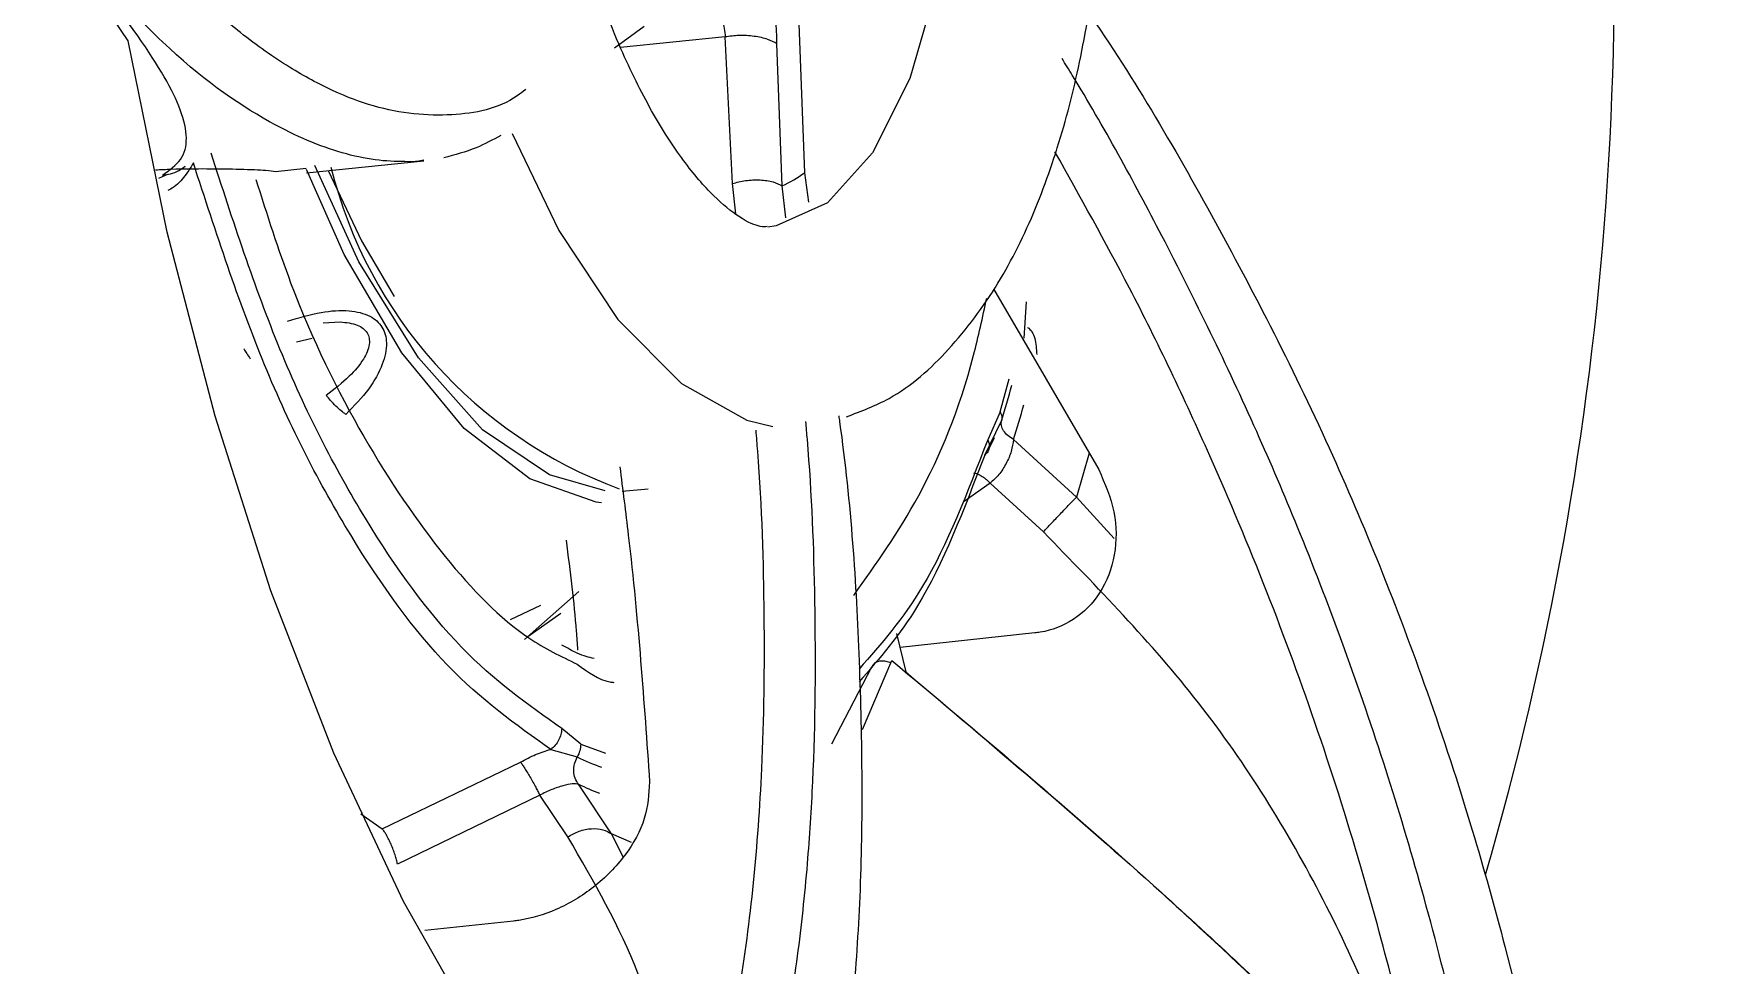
# Model space of a CAD drawing. Header units: inches. Extents: x -1 to 81, y -22 to 129.
# Drawn here: x 8.635 to 9.466, y 15.421 to 15.882 of the extents above; entities that cross this region are included whole.
import ezdxf

# ---------------------------------------------------------------- set-up
doc = ezdxf.new("R2010")
doc.units = ezdxf.units.IN
doc.header["$MEASUREMENT"] = 0
doc.layers.add('1', color=4, linetype='Continuous')

# ---------------------------------------------------------------- blocks, each defined once
blk = doc.blocks.new('2026 PACE')
at = {"color": 8, "linetype": 'Continuous', "lineweight": 25}
for p, q in [((9.4767, 15.8805), (9.42491, 15.87527)), ((9.48188, 15.79297), (9.48024, 15.80798)), ((9.50669, 15.79112), (9.50491, 15.80686)), ((9.2648, 15.72977), (9.27253, 15.73146)), ((9.61262, 15.6951), (9.61705, 15.7114)), ((9.65667, 15.67467), (9.65038, 15.65297)), ((9.60765, 15.65987), (9.59483, 15.65083)), ((9.43855, 15.65689), (9.42575, 15.65569)), ((9.66896, 15.63245), (9.65038, 15.65297)), ((9.56134, 15.58554), (9.56597, 15.56647)), ((9.54459, 15.538), (9.55914, 15.57208)), ((9.40528, 15.53078), (9.41753, 15.52623)), ((9.29649, 15.49631), (9.30706, 15.48892)), ((9.4262, 15.47499), (9.42055, 15.48634)), ((9.43041, 15.48215), (9.42055, 15.48634))]:
    blk.add_line(p, q, dxfattribs=at)
at = {"color": 8, "linetype": 'Continuous', "lineweight": 25, "flags": 128}
for points in [[(9.59148, 16.02089), (9.5895, 15.96127), (9.58155, 15.90668), (9.56802, 15.85988), (9.5496, 15.82321), (9.52721, 15.79851), (9.50197, 15.78701), (9.4977, 15.78644)], [(9.37141, 15.83279), (9.39451, 15.78477), (9.42367, 15.74072), (9.45503, 15.70906), (9.48739, 15.691), (9.50018, 15.68778)], [(9.41732, 15.65611), (9.38985, 15.66391), (9.35677, 15.68619), (9.32497, 15.72177), (9.29561, 15.76936), (9.27379, 15.81694)], [(9.41545, 15.65009), (9.41289, 15.65042), (9.38011, 15.662), (9.3477, 15.68693), (9.31675, 15.72435), (9.28832, 15.77299), (9.26962, 15.81491)]]:
    blk.add_lwpolyline(points, dxfattribs=at)
at = {"color": 8, "linetype": 'Continuous', "lineweight": 25}
for centre, radius, start, end in [((9.02647, 15.87189), 0.61419, 342.83989, 344.54459), ((9.01737, 15.8673), 0.62997, 342.84105, 344.46905), ((9.46272, 15.64721), 0.13631, 244.26714, 249.7767), ((9.4656, 15.63857), 0.14163, 244.29434, 248.87919)]:
    blk.add_arc(centre, radius, start, end, dxfattribs=at)
for points, knots in [([(9.37804, 15.85452), (9.37666, 15.85344), (9.36598, 15.84514), (9.34174, 15.84041), (9.31051, 15.84289), (9.28283, 15.85335), (9.26091, 15.86513), (9.23861, 15.88081), (9.21365, 15.9022), (9.1892, 15.92682), (9.17146, 15.94815), (9.16393, 15.9572)], [0, 0, 0, 0, 0.028481, 0.220014, 0.417808, 0.510683, 0.606377, 0.70895, 0.793606, 0.912397, 1, 1, 1, 1]), ([(9.32014, 15.81879), (9.31536, 15.81886), (9.30552, 15.81902), (9.28954, 15.82226), (9.2725, 15.82794), (9.24423, 15.8414), (9.20186, 15.87063), (9.16311, 15.91503), (9.14329, 15.93774)], [0, 0, 0, 0, 0.0982801, 0.2024708, 0.3068193, 0.411526, 0.6988733, 1, 1, 1, 1]), ([(9.86649, 15.23951), (9.86305, 15.2625), (9.85507, 15.3158), (9.83927, 15.39041), (9.82083, 15.46151), (9.80231, 15.52256), (9.78217, 15.58109), (9.76108, 15.63552), (9.73221, 15.70308), (9.69546, 15.77815), (9.66238, 15.83891), (9.64495, 15.86706), (9.64327, 15.86978)], [0, 0, 0, 0, 0.101476, 0.235233, 0.331877, 0.422404, 0.515355, 0.605274, 0.682257, 0.84497, 0.985015, 1, 1, 1, 1]), ([(9.21375, 15.81817), (9.21224, 15.8157), (9.20925, 15.81078), (9.20457, 15.80623), (9.20153, 15.80473), (9.20111, 15.80453)], [0, 0, 0, 0, 0.466067, 0.926839, 1, 1, 1, 1]), ([(9.8408, 15.23672), (9.8346, 15.27587), (9.82238, 15.35302), (9.79677, 15.45325), (9.77038, 15.53715), (9.74491, 15.60654), (9.71406, 15.67992), (9.67943, 15.75285), (9.65223, 15.8014), (9.63976, 15.82368)], [0, 0, 0, 0, 0.186991, 0.368362, 0.487307, 0.605244, 0.722551, 0.872718, 1, 1, 1, 1]), ([(9.54025, 15.60433), (9.55129, 15.61981), (9.574, 15.65167), (9.59575, 15.70401), (9.60395, 15.74179), (9.60602, 15.75134)], [0, 0, 0, 0, 0.413935, 0.851968, 1, 1, 1, 1]), ([(9.28636, 15.7396), (9.28933, 15.73929), (9.29358, 15.73883), (9.29775, 15.73647), (9.29978, 15.73427), (9.30081, 15.73155), (9.30083, 15.72713), (9.29786, 15.7204), (9.29047, 15.71171), (9.2834, 15.70629), (9.27944, 15.70325)], [0, 0, 0, 0, 0.1521039, 0.2173036, 0.2786825, 0.3400356, 0.4052397, 0.5574073, 0.7514682, 1, 1, 1, 1]), ([(9.62618, 15.73683), (9.62619, 15.73683), (9.62791, 15.73586), (9.63019, 15.73178), (9.63055, 15.72621), (9.63072, 15.72342)], [0, 0, 0, 0, 0.003828, 0.502655, 1, 1, 1, 1]), ([(9.2386, 15.72632), (9.23866, 15.72623), (9.23932, 15.72534), (9.24067, 15.72318), (9.24189, 15.72124)], [0, 0, 0, 0, 0.103427, 1, 1, 1, 1]), ([(9.42261, 15.22249), (9.43289, 15.24267), (9.45315, 15.28242), (9.47206, 15.34705), (9.48408, 15.40732), (9.49115, 15.46166), (9.49571, 15.52364), (9.49653, 15.59488), (9.49485, 15.65123), (9.49222, 15.68258), (9.49193, 15.68605)], [0, 0, 0, 0, 0.178529, 0.351694, 0.465257, 0.577857, 0.689856, 0.833228, 0.981547, 1, 1, 1, 1]), ([(9.44599, 15.20848), (9.45219, 15.22011), (9.46656, 15.24707), (9.48316, 15.29111), (9.4964, 15.33747), (9.50569, 15.38073), (9.51276, 15.42511), (9.51748, 15.46924), (9.52125, 15.52718), (9.52174, 15.59694), (9.51951, 15.65707), (9.51681, 15.68738), (9.51655, 15.69031)], [0, 0, 0, 0, 0.101476, 0.235233, 0.331877, 0.422404, 0.515355, 0.605274, 0.682257, 0.84497, 0.985015, 1, 1, 1, 1]), ([(9.60649, 15.68132), (9.59647, 15.65523), (9.57852, 15.60852), (9.55382, 15.58035), (9.54291, 15.5679)], [0, 0, 0, 0, 0.5584646, 1, 1, 1, 1]), ([(9.59941, 15.66497), (9.60013, 15.6648), (9.60154, 15.66446), (9.60377, 15.66324), (9.60585, 15.66171), (9.60707, 15.66046), (9.60765, 15.65987)], [0, 0, 0, 0, 0.269283, 0.529904, 0.774979, 1, 1, 1, 1]), ([(9.40352, 15.57031), (9.4089, 15.56641), (9.41496, 15.56202), (9.42095, 15.56137), (9.42161, 15.5613)], [0, 0, 0, 0, 0.889258, 1, 1, 1, 1])]:
    blk.add_open_spline(points, degree=3, knots=knots, dxfattribs=at)
at = {"layer": '1', "color": 4, "linetype": 'Continuous', "lineweight": 25}
for p, q in [((9.51037, 15.95625), (9.51586, 15.81337)), ((9.18141, 15.8786), (9.13517, 15.94775)), ((9.43659, 15.88562), (9.422, 15.87498)), ((9.48024, 15.80798), (9.4767, 15.8805)), ((9.50491, 15.80686), (9.50225, 15.87712)), ((9.20931, 15.81634), (9.20975, 15.81654)), ((9.26973, 15.81332), (9.32767, 15.81917)), ((9.19664, 15.81059), (9.20109, 15.81261)), ((9.25436, 15.81399), (9.2695, 15.81559)), ((9.51586, 15.81337), (9.51791, 15.79887)), ((9.60943, 15.75588), (9.66141, 15.66652)), ((9.62446, 15.73161), (9.6256, 15.74948)), ((9.27796, 15.73908), (9.28636, 15.7396)), ((9.61262, 15.6951), (9.60649, 15.68132)), ((9.60503, 15.67373), (9.61332, 15.69067)), ((9.60711, 15.67665), (9.60977, 15.6824)), ((9.65038, 15.65297), (9.61929, 15.68145)), ((9.63401, 15.63569), (9.60765, 15.65987)), ((9.40431, 15.60623), (9.37747, 15.58252)), ((9.38538, 15.59936), (9.37042, 15.59222)), ((9.3791, 15.58396), (9.39538, 15.59551)), ((9.62974, 15.58577), (9.56313, 15.57863)), ((9.52941, 15.53088), (9.54917, 15.56894)), ((9.40528, 15.53078), (9.39586, 15.53845)), ((9.39043, 15.52817), (9.40354, 15.52441)), ((9.30706, 15.48892), (9.37547, 15.52192)), ((9.42055, 15.48634), (9.40416, 15.51095)), ((9.38499, 15.50555), (9.31469, 15.47136)), ((9.39891, 15.48496), (9.38499, 15.50555)), ((9.37194, 15.44327), (9.32817, 15.43864))]:
    blk.add_line(p, q, dxfattribs=at)
at = {"layer": '1', "color": 4, "linetype": 'Continuous', "lineweight": 25, "flags": 128}
for points in [[(9.43521, 15.28339), (9.39406, 15.33071), (9.35467, 15.38748), (9.31756, 15.45297), (9.28319, 15.52635), (9.25202, 15.60666), (9.22444, 15.69289), (9.2008, 15.78392), (9.18141, 15.8786)], [(9.43521, 15.28339), (9.39406, 15.33071), (9.35467, 15.38748), (9.31756, 15.45297), (9.28319, 15.52635), (9.25202, 15.60666), (9.22444, 15.69289), (9.2008, 15.78392), (9.18141, 15.8786)], [(9.28035, 15.81439), (9.29693, 15.77965), (9.31299, 15.75206)]]:
    blk.add_lwpolyline(points, dxfattribs=at)
at = {"layer": '1', "color": 4, "linetype": 'Continuous', "lineweight": 25}
for centre, radius, start, end in [((8.31221, 15.91378), 1.60417, 343.79879, 7.97647), ((9.50307, 15.87103), 0.22801, 193.93929, 249.76033), ((9.47969, 15.86179), 0.06044, 294.66405, 306.75905)]:
    blk.add_arc(centre, radius, start, end, dxfattribs=at)
for points, knots in [([(9.53665, 15.69268), (9.54386, 15.69539), (9.56292, 15.70255), (9.58821, 15.72543), (9.61202, 15.75705), (9.63052, 15.79439), (9.64449, 15.83497), (9.65506, 15.88022), (9.66154, 15.92623), (9.66452, 15.97047), (9.66504, 16.01292), (9.66358, 16.04954), (9.66138, 16.07336), (9.66067, 16.08111)], [0, 0, 0, 0, 0.066657, 0.176272, 0.289155, 0.396537, 0.498619, 0.597279, 0.707202, 0.789884, 0.863283, 0.955469, 1, 1, 1, 1]), ([(9.4975, 15.78672), (9.49657, 15.78657), (9.49443, 15.78622), (9.48527, 15.78973), (9.47111, 15.80105), (9.45603, 15.81848), (9.44018, 15.84309), (9.42403, 15.87558), (9.40999, 15.91256), (9.39912, 15.94992), (9.39104, 15.98519), (9.38504, 16.01897), (9.38236, 16.0424), (9.38117, 16.05288)], [0, 0, 0, 0, 0.090199, 0.207954, 0.297025, 0.390307, 0.485538, 0.581286, 0.693098, 0.77878, 0.849487, 0.932735, 1, 1, 1, 1]), ([(9.68593, 14.66758), (9.68409, 14.66723), (9.66462, 14.66351), (9.62848, 14.66745), (9.57737, 14.68001), (9.52775, 14.70295), (9.47825, 14.73515), (9.42892, 14.77686), (9.38003, 14.82788), (9.33198, 14.88802), (9.28519, 14.95692), (9.2401, 15.03412), (9.19715, 15.11899), (9.15678, 15.21077), (9.11939, 15.30852), (9.0854, 15.41098), (9.05527, 15.51631), (9.0297, 15.62076), (9.00956, 15.71744), (8.99425, 15.80378), (8.97952, 15.8994), (8.97184, 15.968), (8.96702, 16.01104)], [0, 0, 0, 0, 0.006676, 0.070703, 0.127427, 0.182343, 0.236294, 0.289858, 0.343345, 0.396872, 0.450518, 0.504282, 0.558121, 0.611956, 0.665663, 0.719038, 0.771694, 0.822747, 0.869454, 0.907378, 0.941902, 1, 1, 1, 1]), ([(9.19845, 15.81222), (9.20184, 15.81462), (9.20864, 15.81943), (9.2112, 15.83), (9.20728, 15.84797), (9.18902, 15.87916), (9.15889, 15.91758), (9.14308, 15.93773)], [0, 0, 0, 0, 0.140662, 0.282559, 0.426893, 0.699296, 1, 1, 1, 1]), ([(9.50225, 15.87712), (9.50222, 15.87964), (9.50218, 15.88463), (9.5011, 15.89319), (9.49915, 15.90237), (9.49609, 15.91167), (9.4935, 15.91645), (9.4922, 15.91883)], [0, 0, 0, 0, 0.173873, 0.344246, 0.554566, 0.777064, 1, 1, 1, 1]), ([(9.47031, 15.902), (9.471, 15.90074), (9.47236, 15.89822), (9.47412, 15.8934), (9.47545, 15.88881), (9.47633, 15.88443), (9.47657, 15.88189), (9.4767, 15.8805)], [0, 0, 0, 0, 0.223751, 0.44557, 0.65963, 0.814104, 1, 1, 1, 1]), ([(9.64834, 15.90369), (9.6486, 15.90334), (9.67276, 15.87015), (9.71668, 15.79561), (9.76626, 15.69975), (9.80094, 15.61838), (9.82474, 15.55536), (9.84528, 15.49244), (9.86471, 15.42302), (9.88048, 15.35581), (9.88906, 15.30756), (9.8927, 15.28708)], [0, 0, 0, 0, 0.0021066, 0.1988389, 0.4020029, 0.4973998, 0.5956914, 0.7010488, 0.7880025, 0.9100193, 1, 1, 1, 1]), ([(9.50225, 15.87712), (9.50085, 15.87789), (9.49796, 15.8795), (9.49117, 15.88095), (9.48359, 15.88141), (9.47894, 15.8808), (9.4767, 15.8805)], [0, 0, 0, 0, 0.241066, 0.5, 0.758934, 1, 1, 1, 1]), ([(9.36575, 15.83181), (9.36175, 15.82963), (9.35284, 15.82474), (9.34302, 15.82215), (9.33759, 15.82072)], [0, 0, 0, 0, 0.447601, 1, 1, 1, 1]), ([(9.19845, 15.81222), (9.19979, 15.81236), (9.20257, 15.81266), (9.20644, 15.81412), (9.20861, 15.81579), (9.20963, 15.81656)], [0, 0, 0, 0, 0.32898, 0.685441, 1, 1, 1, 1]), ([(9.39043, 15.52817), (9.37323, 15.5404), (9.33883, 15.56486), (9.29073, 15.63132), (9.24731, 15.71508), (9.22494, 15.78381), (9.21375, 15.81817)], [0, 0, 0, 0, 0.2499999, 0.4999999, 0.7499999, 1, 1, 1, 1]), ([(9.39586, 15.53845), (9.37918, 15.55029), (9.34542, 15.57424), (9.29798, 15.63962), (9.25524, 15.72227), (9.23329, 15.78974), (9.22245, 15.82308)], [0, 0, 0, 0, 0.24704, 0.5, 0.75296, 1, 1, 1, 1]), ([(9.32763, 15.81953), (9.32549, 15.8191), (9.32308, 15.81862), (9.32043, 15.81877), (9.32014, 15.81879)], [0, 0, 0, 0, 0.889698, 1, 1, 1, 1]), ([(9.19505, 15.81481), (9.19764, 15.81493), (9.2066, 15.81533), (9.22156, 15.8154), (9.23805, 15.81517), (9.24951, 15.81465), (9.25294, 15.81418), (9.25436, 15.81399)], [0, 0, 0, 0, 0.088748, 0.307205, 0.548412, 0.81403, 1, 1, 1, 1]), ([(9.2446, 15.81005), (9.25014, 15.79265), (9.2653, 15.74507), (9.2972, 15.68085), (9.33712, 15.62191), (9.37327, 15.58479), (9.3955, 15.57415), (9.40352, 15.57031)], [0, 0, 0, 0, 0.143167, 0.391518, 0.634708, 0.868191, 1, 1, 1, 1]), ([(9.48024, 15.80798), (9.48239, 15.80855), (9.48683, 15.80971), (9.49402, 15.80996), (9.50054, 15.80905), (9.50349, 15.80758), (9.50491, 15.80686)], [0, 0, 0, 0, 0.244401, 0.503417, 0.760556, 1, 1, 1, 1]), ([(9.85212, 14.46179), (9.86365, 14.47752), (9.90078, 14.52816), (9.95491, 14.62084), (10.01565, 14.7407), (10.06913, 14.87058), (10.11548, 15.01007), (10.15377, 15.15812), (10.1833, 15.31222), (10.20417, 15.46947), (10.21578, 15.62783), (10.22029, 15.74265), (10.21877, 15.80466), (10.21855, 15.81353)], [0, 0, 0, 0, 0.041895, 0.134863, 0.231586, 0.332739, 0.438425, 0.547699, 0.65837, 0.768103, 0.876069, 0.982259, 1, 1, 1, 1]), ([(9.26033, 15.74002), (9.26589, 15.74166), (9.27619, 15.74472), (9.2903, 15.74569), (9.29954, 15.74355), (9.30455, 15.74017), (9.30714, 15.7371), (9.30876, 15.73341), (9.30961, 15.72736), (9.30753, 15.71797), (9.30055, 15.70563), (9.29314, 15.69795), (9.28916, 15.69382)], [0, 0, 0, 0, 0.15685, 0.290382, 0.403907, 0.452535, 0.500199, 0.547728, 0.596592, 0.709988, 0.84423, 1, 1, 1, 1]), ([(9.28916, 15.69382), (9.2884, 15.69437), (9.28684, 15.69549), (9.28418, 15.69793), (9.28157, 15.70061), (9.28013, 15.70239), (9.27944, 15.70325)], [0, 0, 0, 0, 0.247707, 0.505214, 0.759919, 1, 1, 1, 1]), ([(9.53285, 15.69308), (9.53298, 15.69211), (9.5389, 15.65039), (9.54402, 15.56988), (9.54498, 15.47452), (9.54005, 15.40244), (9.53385, 15.35037), (9.52517, 15.30244), (9.51312, 15.25374), (9.49913, 15.21062), (9.48701, 15.1834), (9.48186, 15.17184)], [0, 0, 0, 0, 0.004653, 0.200884, 0.403529, 0.498682, 0.596723, 0.701812, 0.788544, 0.910249, 1, 1, 1, 1]), ([(9.61929, 15.68145), (9.61827, 15.68207), (9.61623, 15.68332), (9.61416, 15.68574), (9.61301, 15.68829), (9.61322, 15.68988), (9.61332, 15.69067)], [0, 0, 0, 0, 0.249997, 0.499998, 0.749999, 1, 1, 1, 1]), ([(9.61929, 15.68145), (9.61899, 15.67952), (9.61839, 15.6757), (9.61581, 15.66954), (9.61213, 15.66377), (9.60914, 15.66117), (9.60765, 15.65987)], [0, 0, 0, 0, 0.257796, 0.509274, 0.755229, 1, 1, 1, 1]), ([(9.42457, 15.66796), (9.42603, 15.65663), (9.43308, 15.60168), (9.43655, 15.55172), (9.43931, 15.51205)], [0, 0, 0, 0, 0.206099, 1, 1, 1, 1]), ([(9.60503, 15.67373), (9.59471, 15.64678), (9.57713, 15.60083), (9.55293, 15.57308), (9.54293, 15.56161)], [0, 0, 0, 0, 0.586714, 1, 1, 1, 1]), ([(9.66141, 15.66652), (9.66439, 15.6596), (9.67036, 15.64576), (9.67022, 15.62403), (9.66316, 15.60509), (9.64988, 15.59163), (9.63747, 15.58674), (9.63066, 15.58588), (9.62974, 15.58577)], [0, 0, 0, 0, 0.203409, 0.40682, 0.608577, 0.798647, 0.972959, 1, 1, 1, 1]), ([(9.63401, 15.63569), (9.63529, 15.63706), (9.63792, 15.63988), (9.64246, 15.64469), (9.64688, 15.64934), (9.64923, 15.65178), (9.65038, 15.65297)], [0, 0, 0, 0, 0.243211, 0.5, 0.756789, 1, 1, 1, 1]), ([(9.8406, 15.23668), (9.8336, 15.27445), (9.8197, 15.3494), (9.7747, 15.45566), (9.71424, 15.55354), (9.66065, 15.60841), (9.63401, 15.63569)], [0, 0, 0, 0, 0.251395, 0.498927, 0.750938, 1, 1, 1, 1]), ([(9.40389, 15.57732), (9.40368, 15.58041), (9.40253, 15.59724), (9.40013, 15.6162), (9.39817, 15.63168)], [0, 0, 0, 0, 0.183898, 1, 1, 1, 1]), ([(9.41187, 15.57309), (9.40932, 15.57369), (9.40501, 15.57471), (9.39852, 15.57831), (9.39587, 15.57978)], [0, 0, 0, 0, 0.59072, 1, 1, 1, 1]), ([(9.5587, 15.57083), (9.55848, 15.57093), (9.55747, 15.57137), (9.55565, 15.57178), (9.55339, 15.57192), (9.55148, 15.57144), (9.54997, 15.57046), (9.54944, 15.56946), (9.54917, 15.56894)], [0, 0, 0, 0, 0.055643, 0.258031, 0.449325, 0.632788, 0.812569, 1, 1, 1, 1]), ([(9.55914, 15.57208), (9.60147, 15.53659), (9.68643, 15.46535), (9.76463, 15.38964), (9.80387, 15.35164)], [0, 0, 0, 0, 0.498181, 1, 1, 1, 1]), ([(9.56597, 15.56647), (9.6086, 15.53044), (9.66478, 15.48295), (9.74338, 15.41069), (9.77985, 15.37509), (9.80387, 15.35164)], [0, 0, 0, 0, 0.517819, 0.682451, 1, 1, 1, 1]), ([(9.37547, 15.52192), (9.37797, 15.52324), (9.38296, 15.52589), (9.38794, 15.52741), (9.39043, 15.52817)], [0, 0, 0, 0, 0.500404, 1, 1, 1, 1]), ([(9.37547, 15.52192), (9.37573, 15.52158), (9.37626, 15.52085), (9.37736, 15.51918), (9.37869, 15.51705), (9.38016, 15.51457), (9.38165, 15.51196), (9.383, 15.50948), (9.38414, 15.50729), (9.38472, 15.50611), (9.38499, 15.50555)], [0, 0, 0, 0, 0.112967, 0.235843, 0.366302, 0.500847, 0.63526, 0.76535, 0.88768, 1, 1, 1, 1]), ([(9.40416, 15.51095), (9.40354, 15.51189), (9.40229, 15.51376), (9.40165, 15.51731), (9.40195, 15.52102), (9.40301, 15.52328), (9.40354, 15.52441)], [0, 0, 0, 0, 0.2499972, 0.4999981, 0.7499991, 1, 1, 1, 1]), ([(9.43931, 15.51205), (9.43894, 15.50605), (9.4382, 15.49404), (9.42805, 15.47557), (9.41263, 15.45968), (9.39382, 15.44841), (9.37976, 15.44421), (9.37286, 15.44338), (9.37194, 15.44327)], [0, 0, 0, 0, 0.203409, 0.40682, 0.608577, 0.798647, 0.972959, 1, 1, 1, 1]), ([(9.40416, 15.51095), (9.40324, 15.51107), (9.4014, 15.5113), (9.39672, 15.51035), (9.39098, 15.50842), (9.38698, 15.50651), (9.38499, 15.50555)], [0, 0, 0, 0, 0.257796, 0.509274, 0.755229, 1, 1, 1, 1]), ([(9.31469, 15.47136), (9.31453, 15.47207), (9.31422, 15.47348), (9.31349, 15.47597), (9.31256, 15.4786), (9.31151, 15.48119), (9.31035, 15.48373), (9.30924, 15.4858), (9.3081, 15.4877), (9.30745, 15.48847), (9.30706, 15.48892)], [0, 0, 0, 0, 0.1262466, 0.2500203, 0.370204, 0.5000361, 0.6153474, 0.750043, 0.8518824, 1, 1, 1, 1]), ([(9.39891, 15.48496), (9.40074, 15.48597), (9.4045, 15.48805), (9.41061, 15.48923), (9.41633, 15.48881), (9.41917, 15.48715), (9.42055, 15.48634)], [0, 0, 0, 0, 0.243211, 0.5, 0.756789, 1, 1, 1, 1]), ([(9.4224, 15.22246), (9.43134, 15.24185), (9.44908, 15.28032), (9.45198, 15.34773), (9.43772, 15.41771), (9.41179, 15.46263), (9.39891, 15.48496)], [0, 0, 0, 0, 0.251395, 0.498927, 0.750938, 1, 1, 1, 1])]:
    blk.add_open_spline(points, degree=3, knots=knots, dxfattribs=at)
for points in [[(9.61262, 15.6951), (9.61296, 15.69434), (9.61366, 15.69282), (9.61343, 15.69139), (9.61332, 15.69067)], [(9.60649, 15.68132), (9.60679, 15.6806), (9.60739, 15.67917), (9.60734, 15.67709), (9.60663, 15.67519), (9.60556, 15.67422), (9.60503, 15.67373)], [(9.39586, 15.53845), (9.39577, 15.53746), (9.39557, 15.5355), (9.39441, 15.53266), (9.39272, 15.53009), (9.39119, 15.52881), (9.39043, 15.52817)], [(9.40528, 15.53078), (9.4052, 15.52967), (9.40502, 15.52746), (9.40403, 15.52543), (9.40354, 15.52441)]]:
    blk.add_open_spline(points, degree=3, dxfattribs=at)
at = {"layer": '1', "color": 3, "linetype": 'Continuous', "lineweight": 25}
blk.add_open_spline([(11.19459, 15.54099), (11.1921, 15.37722), (11.18401, 15.21662), (11.16655, 15.02), (11.16269, 14.98096), (11.15431, 14.90398), (11.14978, 14.86597), (11.13516, 14.75331), (11.12405, 14.68007), (11.08669, 14.46587), (11.05641, 14.3304), (11.0114, 14.17063), (11.00206, 14.13922), (10.98282, 14.07797), (10.9729, 14.04806), (10.94229, 13.96041), (10.92072, 13.90477), (10.8525, 13.74618), (10.80239, 13.65147), (10.73353, 13.54752), (10.71947, 13.52751), (10.69101, 13.48932), (10.67658, 13.47111), (10.63264, 13.41904), (10.60253, 13.38776), (10.5095, 13.30432), (10.44382, 13.26252), (10.34004, 13.22112), (10.30504, 13.21108), (10.2345, 13.19825), (10.19893, 13.19545), (10.12728, 13.19695), (10.0912, 13.20125), (10.03673, 13.21305), (10.01851, 13.21788), (9.98196, 13.22935), (9.96359, 13.236), (9.87203, 13.27362), (9.79996, 13.31736), (9.69365, 13.40264), (9.65852, 13.43436), (9.60628, 13.48695), (9.58895, 13.50531), (9.55445, 13.54373), (9.53726, 13.56382), (9.4524, 13.66772), (9.38788, 13.76191), (9.29611, 13.91916), (9.26635, 13.97425), (9.22298, 14.06097), (9.20874, 14.09055), (9.18068, 14.1511), (9.16683, 14.18212), (9.09916, 14.33971), (9.04976, 14.4738), (8.98256, 14.68684), (8.96131, 14.75985), (8.93119, 14.87245), (8.92152, 14.91018), (8.90285, 14.98631), (8.89385, 15.02467), (8.85056, 15.21791), (8.82128, 15.37709), (8.79729, 15.54097)], degree=3, knots=[0, 0, 0, 0, 0.0625, 0.0625, 0.078125, 0.078125, 0.09375, 0.09375, 0.125, 0.125, 0.1875, 0.1875, 0.203125, 0.203125, 0.21875, 0.21875, 0.25, 0.25, 0.3125, 0.3125, 0.328125, 0.328125, 0.34375, 0.34375, 0.375, 0.375, 0.4375, 0.4375, 0.46875, 0.46875, 0.5, 0.5, 0.53125, 0.53125, 0.546875, 0.546875, 0.5625, 0.5625, 0.625, 0.625, 0.65625, 0.65625, 0.671875, 0.671875, 0.6875, 0.6875, 0.75, 0.75, 0.78125, 0.78125, 0.796875, 0.796875, 0.8125, 0.8125, 0.875, 0.875, 0.90625, 0.90625, 0.921875, 0.921875, 0.9375, 0.9375, 1, 1, 1, 1], dxfattribs=at)

msp = doc.modelspace()

# ---------------------------------------------------------------- block references
msp.add_blockref('2026 PACE', (-0.5, 0))

doc.saveas('drawing.dxf')
